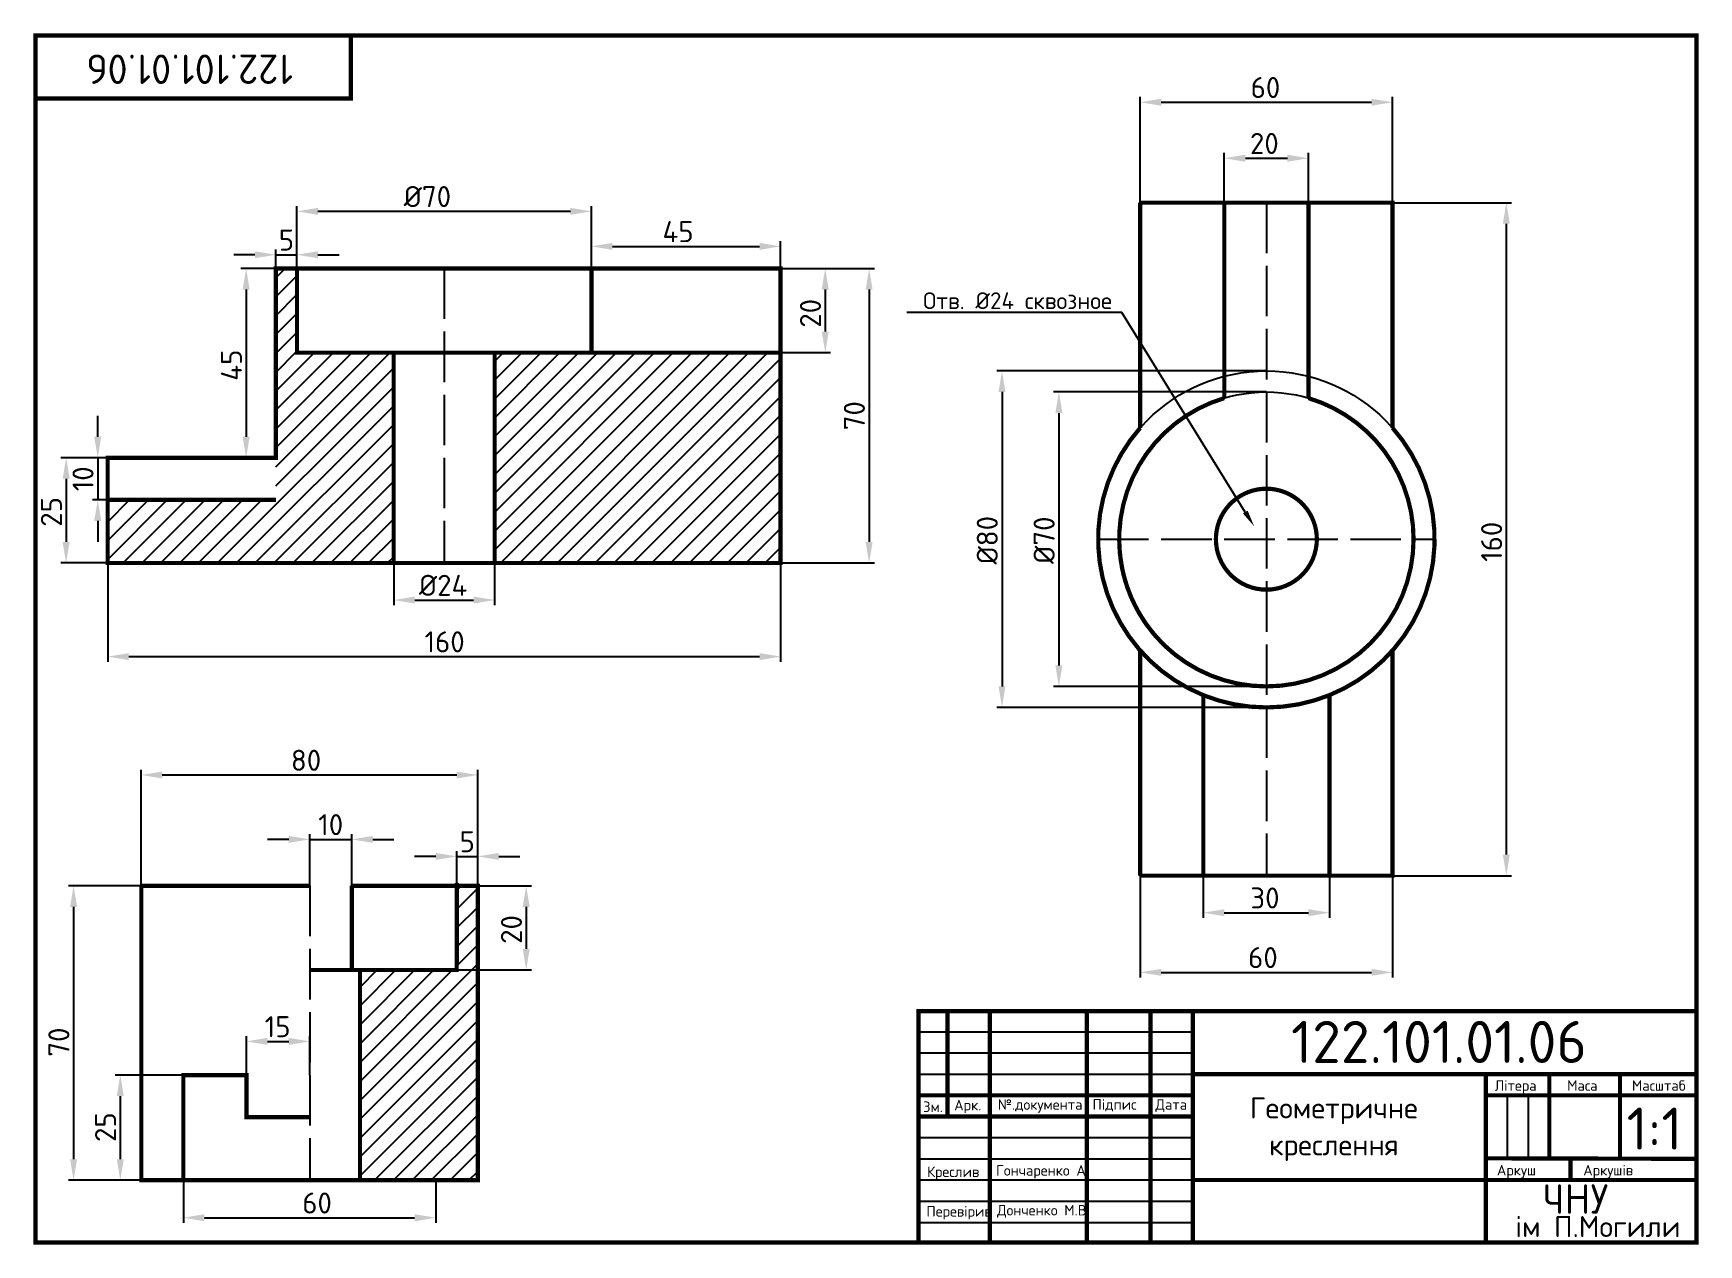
# Model space of a CAD drawing. Header units: millimetres. Extents: x 20 to 416, y 4 to 292.
import ezdxf
from ezdxf import colors
from ezdxf.entities.mleader import LeaderData, LeaderLine
from ezdxf.enums import TextEntityAlignment as Align
from ezdxf.math import Vec2, Vec3

# ---------------------------------------------------------------- set-up
doc = ezdxf.new("R2010")
doc.units = ezdxf.units.MM
doc.header["$PDMODE"] = 34
doc.header["$PDSIZE"] = -3
doc.linetypes.add('ACAD_ISO02W100', pattern=[15, 12, -3])
doc.linetypes.add('ACAD_ISO10W100', pattern=[18, 12, -3, 0, -3])
for name, color, linetype in [('Контур', 7, 'Continuous'), ('Осьові', 1, 'ACAD_ISO10W100'), ('Побудова', 6, 'Continuous'), ('Розміри', 5, 'Continuous')]:
    doc.layers.add(name, color=color, linetype=linetype)
doc.styles.get("Standard").update_dxf_attribs({"font": 'isocpeur.ttf'})
doc.dimstyles.new('ESKD_', dxfattribs={"dimtxt": 5, "dimasz": 5, "dimexe": 1.25, "dimexo": 0, "dimgap": 1, "dimtad": 1, "dimtoh": 1, "dimdec": 1, "dimtxsty": 'Standard', "dimcen": 2.5, "dimclrd": 256, "dimclre": 256, "dimclrt": 256, "dimadec": 0, "dimazin": 0, "dimtfac": 1, "dimtdec": 1, "dimtmove": 0, "dimatfit": 3, "dimfxl": 1, "dimtfillclr": 256, "dimlwd": -1, "dimlwe": -1, "dimarcsym": 0})

# ---------------------------------------------------------------- blocks, each defined once
blk = doc.blocks.new('*D2')
at = {"layer": 'Defpoints', "color": 0, "transparency": 16777216}
for p in [(55.18, 19.82), (115.18, 19.82), (115.18, 10.91)]:
    blk.add_point(p, dxfattribs=at)
at = {"layer": 'Розміри', "transparency": 16777216}
for p, q in [((55.18, 19.82), (55.18, 9.66)), ((115.18, 19.82), (115.18, 9.66)), ((60.18, 10.91), (110.18, 10.91))]:
    blk.add_line(p, q, dxfattribs=at)
for points in [[(60.18, 11.74), (60.18, 10.07), (55.18, 10.91)], [(110.18, 11.74), (110.18, 10.07), (115.18, 10.91)]]:
    blk.add_solid(points, dxfattribs=at)
at = {"layer": 'Розміри', "transparency": 16777216, "insert": (86.97, 14.41), "char_height": 5, "attachment_point": 5}
blk.add_mtext('60', dxfattribs=at)
blk = doc.blocks.new('*D3')
at = {"layer": 'Defpoints', "color": 0, "linetype": 'ACAD_ISO02W100', "transparency": 16777216}
for p in [(125.18, 116.17), (45.18, 89.82), (125.18, 89.82)]:
    blk.add_point(p, dxfattribs=at)
at = {"layer": 'Розміри', "transparency": 16777216}
for p, q in [((45.18, 89.82), (45.18, 117.42)), ((50.18, 116.17), (120.18, 116.17)), ((125.18, 89.82), (125.18, 117.42))]:
    blk.add_line(p, q, dxfattribs=at)
at = {"layer": 'Розміри', "linetype": 'ACAD_ISO02W100', "transparency": 16777216}
for points in [[(50.18, 117), (50.18, 115.33), (45.18, 116.17)], [(120.18, 117), (120.18, 115.33), (125.18, 116.17)]]:
    blk.add_solid(points, dxfattribs=at)
at = {"layer": 'Розміри', "linetype": 'ACAD_ISO02W100', "transparency": 16777216, "insert": (84.35, 119.67), "char_height": 5, "attachment_point": 5}
blk.add_mtext('80', dxfattribs=at)
blk = doc.blocks.new('*D5')
at = {"layer": 'Defpoints', "color": 0, "linetype": 'ACAD_ISO02W100', "transparency": 16777216}
for p in [(45.18, 89.82), (29.08, 19.82), (45.18, 19.82)]:
    blk.add_point(p, dxfattribs=at)
at = {"layer": 'Розміри', "transparency": 16777216}
for p, q in [((45.18, 89.82), (27.83, 89.82)), ((29.08, 84.82), (29.08, 24.82)), ((45.18, 19.82), (27.83, 19.82))]:
    blk.add_line(p, q, dxfattribs=at)
at = {"layer": 'Розміри', "linetype": 'ACAD_ISO02W100', "transparency": 16777216}
for points in [[(28.24, 84.82), (29.91, 84.82), (29.08, 89.82)], [(28.24, 24.82), (29.91, 24.82), (29.08, 19.82)]]:
    blk.add_solid(points, dxfattribs=at)
at = {"layer": 'Розміри', "linetype": 'ACAD_ISO02W100', "transparency": 16777216, "insert": (25.58, 52.66), "char_height": 5, "attachment_point": 5, "rotation": 90}
blk.add_mtext('70', dxfattribs=at)
blk = doc.blocks.new('*D6')
at = {"layer": 'Defpoints', "color": 0, "linetype": 'ACAD_ISO02W100', "transparency": 16777216}
for p in [(55.18, 44.82), (40.18, 19.82), (55.18, 19.82)]:
    blk.add_point(p, dxfattribs=at)
at = {"layer": 'Розміри', "transparency": 16777216}
for p, q in [((55.18, 44.82), (38.93, 44.82)), ((40.18, 39.82), (40.18, 24.82)), ((55.18, 19.82), (38.93, 19.82))]:
    blk.add_line(p, q, dxfattribs=at)
at = {"layer": 'Розміри', "linetype": 'ACAD_ISO02W100', "transparency": 16777216}
for points in [[(39.34, 39.82), (41.01, 39.82), (40.18, 44.82)], [(39.34, 24.82), (41.01, 24.82), (40.18, 19.82)]]:
    blk.add_solid(points, dxfattribs=at)
at = {"layer": 'Розміри', "linetype": 'ACAD_ISO02W100', "transparency": 16777216, "insert": (36.68, 32.44), "char_height": 5, "attachment_point": 5, "rotation": 90}
blk.add_mtext('25', dxfattribs=at)
blk = doc.blocks.new('*D8')
at = {"layer": 'Defpoints', "color": 0, "linetype": 'ACAD_ISO02W100', "transparency": 16777216}
for p in [(125.18, 96.81), (120.18, 89.82), (125.18, 89.82)]:
    blk.add_point(p, dxfattribs=at)
at = {"layer": 'Розміри', "transparency": 16777216}
for p, q in [((115.18, 96.81), (110.18, 96.81)), ((120.18, 89.82), (120.18, 98.06)), ((120.18, 96.81), (125.18, 96.81)), ((125.18, 89.82), (125.18, 98.06)), ((130.18, 96.81), (135.18, 96.81))]:
    blk.add_line(p, q, dxfattribs=at)
at = {"layer": 'Розміри', "linetype": 'ACAD_ISO02W100', "transparency": 16777216}
for points in [[(115.18, 97.64), (115.18, 95.98), (120.18, 96.81)], [(130.18, 97.64), (130.18, 95.98), (125.18, 96.81)]]:
    blk.add_solid(points, dxfattribs=at)
at = {"layer": 'Розміри', "linetype": 'ACAD_ISO02W100', "transparency": 16777216, "insert": (122.68, 100.31), "char_height": 5, "attachment_point": 5}
blk.add_mtext('5', dxfattribs=at)
blk = doc.blocks.new('*D9')
at = {"layer": 'Defpoints', "color": 0, "linetype": 'ACAD_ISO02W100', "transparency": 16777216}
for p in [(85.22, 52.83), (70.18, 44.82), (85.22, 44.82)]:
    blk.add_point(p, dxfattribs=at)
at = {"layer": 'Розміри', "transparency": 16777216}
for p, q in [((70.18, 44.82), (70.18, 54.08)), ((75.18, 52.83), (80.22, 52.83)), ((85.22, 44.82), (85.22, 54.08))]:
    blk.add_line(p, q, dxfattribs=at)
at = {"layer": 'Розміри', "linetype": 'ACAD_ISO02W100', "transparency": 16777216}
for points in [[(75.18, 53.67), (75.18, 52), (70.18, 52.83)], [(80.22, 53.67), (80.22, 52), (85.22, 52.83)]]:
    blk.add_solid(points, dxfattribs=at)
at = {"layer": 'Розміри', "linetype": 'ACAD_ISO02W100', "transparency": 16777216, "insert": (77.59, 56.33), "char_height": 5, "attachment_point": 5}
blk.add_mtext('15', dxfattribs=at)
blk = doc.blocks.new('*D10')
at = {"layer": 'Defpoints', "color": 0, "transparency": 16777216}
for p in [(282.7, 92.23), (342.7, 92.23), (342.7, 69.25)]:
    blk.add_point(p, dxfattribs=at)
at = {"layer": 'Розміри', "transparency": 16777216}
for p, q in [((282.7, 92.23), (282.7, 68)), ((342.7, 92.23), (342.7, 68)), ((287.7, 69.25), (337.7, 69.25))]:
    blk.add_line(p, q, dxfattribs=at)
for points in [[(287.7, 70.08), (287.7, 68.42), (282.7, 69.25)], [(337.7, 70.08), (337.7, 68.42), (342.7, 69.25)]]:
    blk.add_solid(points, dxfattribs=at)
at = {"layer": 'Розміри', "transparency": 16777216, "insert": (311.88, 72.75), "char_height": 5, "attachment_point": 5}
blk.add_mtext('60', dxfattribs=at)
blk = doc.blocks.new('*D11')
at = {"layer": 'Defpoints', "color": 0, "transparency": 16777216}
for p in [(297.7, 92.23), (327.7, 92.23), (327.7, 83.43)]:
    blk.add_point(p, dxfattribs=at)
at = {"layer": 'Розміри', "transparency": 16777216}
for p, q in [((297.7, 92.23), (297.7, 82.18)), ((327.7, 92.23), (327.7, 82.18)), ((302.7, 83.43), (322.7, 83.43))]:
    blk.add_line(p, q, dxfattribs=at)
for points in [[(302.7, 84.27), (302.7, 82.6), (297.7, 83.43)], [(322.7, 84.27), (322.7, 82.6), (327.7, 83.43)]]:
    blk.add_solid(points, dxfattribs=at)
at = {"layer": 'Розміри', "transparency": 16777216, "insert": (312.36, 86.93), "char_height": 5, "attachment_point": 5}
blk.add_mtext('30', dxfattribs=at)
blk = doc.blocks.new('*D12')
at = {"layer": 'Defpoints', "color": 0, "transparency": 16777216}
for p in [(342.7, 252.23), (342.7, 92.23), (369.76, 92.23)]:
    blk.add_point(p, dxfattribs=at)
at = {"layer": 'Розміри', "transparency": 16777216}
for p, q in [((342.7, 252.23), (371.01, 252.23)), ((369.76, 247.23), (369.76, 97.23)), ((342.7, 92.23), (371.01, 92.23))]:
    blk.add_line(p, q, dxfattribs=at)
for points in [[(368.93, 247.23), (370.6, 247.23), (369.76, 252.23)], [(368.93, 97.23), (370.6, 97.23), (369.76, 92.23)]]:
    blk.add_solid(points, dxfattribs=at)
at = {"layer": 'Розміри', "transparency": 16777216, "insert": (366.26, 171.6), "char_height": 5, "attachment_point": 5, "rotation": 90}
blk.add_mtext('160', dxfattribs=at)
blk = doc.blocks.new('*D17')
at = {"layer": 'Defpoints', "color": 0, "transparency": 16777216}
for p in [(95.22, 100.86), (85.22, 89.82), (95.22, 89.82)]:
    blk.add_point(p, dxfattribs=at)
at = {"layer": 'Розміри', "transparency": 16777216}
for p, q in [((80.22, 100.86), (75.22, 100.86)), ((85.22, 89.82), (85.22, 102.11)), ((85.22, 100.86), (95.22, 100.86)), ((95.22, 89.82), (95.22, 102.11)), ((100.22, 100.86), (105.22, 100.86))]:
    blk.add_line(p, q, dxfattribs=at)
for points in [[(80.22, 101.69), (80.22, 100.03), (85.22, 100.86)], [(100.22, 101.69), (100.22, 100.03), (95.22, 100.86)]]:
    blk.add_solid(points, dxfattribs=at)
at = {"layer": 'Розміри', "transparency": 16777216, "insert": (90.22, 104.36), "char_height": 5, "attachment_point": 5}
blk.add_mtext('10', dxfattribs=at)
blk = doc.blocks.new('*D19')
at = {"layer": 'Defpoints', "color": 0, "transparency": 16777216}
for p in [(312.7, 207.23), (263.36, 137.23), (312.7, 137.23)]:
    blk.add_point(p, dxfattribs=at)
at = {"layer": 'Розміри', "transparency": 16777216}
for p, q in [((312.7, 207.23), (262.11, 207.23)), ((263.36, 202.23), (263.36, 142.23)), ((312.7, 137.23), (262.11, 137.23))]:
    blk.add_line(p, q, dxfattribs=at)
for points in [[(262.53, 202.23), (264.2, 202.23), (263.36, 207.23)], [(262.53, 142.23), (264.2, 142.23), (263.36, 137.23)]]:
    blk.add_solid(points, dxfattribs=at)
at = {"layer": 'Розміри', "transparency": 16777216, "insert": (259.86, 171.99), "char_height": 5, "attachment_point": 5, "rotation": 90}
blk.add_mtext('%%c70', dxfattribs=at)
blk = doc.blocks.new('*D20')
at = {"layer": 'Defpoints', "color": 0, "transparency": 16777216}
for p in [(312.7, 212.23), (249.84, 132.23), (312.7, 132.23)]:
    blk.add_point(p, dxfattribs=at)
at = {"layer": 'Розміри', "transparency": 16777216}
for p, q in [((312.7, 212.23), (248.59, 212.23)), ((249.84, 207.23), (249.84, 137.23)), ((312.7, 132.23), (248.59, 132.23))]:
    blk.add_line(p, q, dxfattribs=at)
for points in [[(249.01, 207.23), (250.67, 207.23), (249.84, 212.23)], [(249.01, 137.23), (250.67, 137.23), (249.84, 132.23)]]:
    blk.add_solid(points, dxfattribs=at)
at = {"layer": 'Розміри', "transparency": 16777216, "insert": (246.34, 171.99), "char_height": 5, "attachment_point": 5, "rotation": 90}
blk.add_mtext('%%c80', dxfattribs=at)
blk = doc.blocks.new('*D21')
at = {"layer": 'Defpoints', "color": 0, "transparency": 16777216}
for p in [(342.7, 276.11), (282.7, 252.23), (342.7, 252.23)]:
    blk.add_point(p, dxfattribs=at)
at = {"layer": 'Розміри', "transparency": 16777216}
for p, q in [((282.7, 252.23), (282.7, 277.36)), ((342.7, 252.23), (342.7, 277.36)), ((287.7, 276.11), (337.7, 276.11))]:
    blk.add_line(p, q, dxfattribs=at)
for points in [[(287.7, 276.94), (287.7, 275.27), (282.7, 276.11)], [(337.7, 276.94), (337.7, 275.27), (342.7, 276.11)]]:
    blk.add_solid(points, dxfattribs=at)
at = {"layer": 'Розміри', "transparency": 16777216, "insert": (312.48, 279.61), "char_height": 5, "attachment_point": 5}
blk.add_mtext('60', dxfattribs=at)
blk = doc.blocks.new('*D22')
at = {"layer": 'Defpoints', "color": 0, "transparency": 16777216}
for p in [(322.7, 262.8), (302.7, 252.23), (322.7, 252.23)]:
    blk.add_point(p, dxfattribs=at)
at = {"layer": 'Розміри', "transparency": 16777216}
for p, q in [((302.7, 252.23), (302.7, 264.05)), ((307.7, 262.8), (317.7, 262.8)), ((322.7, 252.23), (322.7, 264.05))]:
    blk.add_line(p, q, dxfattribs=at)
for points in [[(307.7, 263.63), (307.7, 261.96), (302.7, 262.8)], [(317.7, 263.63), (317.7, 261.96), (322.7, 262.8)]]:
    blk.add_solid(points, dxfattribs=at)
at = {"layer": 'Розміри', "transparency": 16777216, "insert": (312.22, 266.3), "char_height": 5, "attachment_point": 5}
blk.add_mtext('20', dxfattribs=at)
blk = doc.blocks.new('*D23')
at = {"layer": 'Defpoints', "color": 0, "transparency": 16777216}
for p in [(37.19, 191.58), (27.3, 166.58), (37.19, 166.58)]:
    blk.add_point(p, dxfattribs=at)
at = {"layer": 'Розміри', "transparency": 16777216}
for p, q in [((37.19, 191.58), (26.05, 191.58)), ((27.3, 186.58), (27.3, 171.58)), ((37.19, 166.58), (26.05, 166.58))]:
    blk.add_line(p, q, dxfattribs=at)
for points in [[(26.47, 186.58), (28.14, 186.58), (27.3, 191.58)], [(26.47, 171.58), (28.14, 171.58), (27.3, 166.58)]]:
    blk.add_solid(points, dxfattribs=at)
at = {"layer": 'Розміри', "transparency": 16777216, "insert": (23.8, 178.72), "char_height": 5, "attachment_point": 5, "rotation": 90}
blk.add_mtext('25', dxfattribs=at)
blk = doc.blocks.new('*D24')
at = {"layer": 'Defpoints', "color": 0, "transparency": 16777216}
for p in [(37.19, 191.58), (34.82, 181.58), (37.19, 181.58)]:
    blk.add_point(p, dxfattribs=at)
at = {"layer": 'Розміри', "transparency": 16777216}
for p, q in [((34.82, 196.58), (34.82, 201.58)), ((37.19, 191.58), (33.57, 191.58)), ((34.82, 191.58), (34.82, 181.58)), ((37.19, 181.58), (33.57, 181.58)), ((34.82, 176.58), (34.82, 171.58))]:
    blk.add_line(p, q, dxfattribs=at)
for points in [[(33.98, 196.58), (35.65, 196.58), (34.82, 191.58)], [(33.98, 176.58), (35.65, 176.58), (34.82, 181.58)]]:
    blk.add_solid(points, dxfattribs=at)
at = {"layer": 'Розміри', "transparency": 16777216, "insert": (31.32, 186.58), "char_height": 5, "attachment_point": 5, "rotation": 90}
blk.add_mtext('10', dxfattribs=at)
blk = doc.blocks.new('*D25')
at = {"layer": 'Defpoints', "color": 0, "transparency": 16777216}
for p in [(37.19, 166.58), (197.19, 166.58), (197.19, 144.32)]:
    blk.add_point(p, dxfattribs=at)
at = {"layer": 'Розміри', "transparency": 16777216}
for p, q in [((37.19, 166.58), (37.19, 143.07)), ((197.19, 166.58), (197.19, 143.07)), ((42.19, 144.32), (192.19, 144.32))]:
    blk.add_line(p, q, dxfattribs=at)
for points in [[(42.19, 145.15), (42.19, 143.48), (37.19, 144.32)], [(192.19, 145.15), (192.19, 143.48), (197.19, 144.32)]]:
    blk.add_solid(points, dxfattribs=at)
at = {"layer": 'Розміри', "transparency": 16777216, "insert": (117.3, 147.82), "char_height": 5, "attachment_point": 5}
blk.add_mtext('160', dxfattribs=at)
blk = doc.blocks.new('*D26')
at = {"layer": 'Defpoints', "color": 0, "transparency": 16777216}
for p in [(105.19, 166.58), (129.19, 166.58), (129.19, 157.76)]:
    blk.add_point(p, dxfattribs=at)
at = {"layer": 'Розміри', "transparency": 16777216}
for p, q in [((105.19, 166.58), (105.19, 156.51)), ((129.19, 166.58), (129.19, 156.51)), ((110.19, 157.76), (124.19, 157.76))]:
    blk.add_line(p, q, dxfattribs=at)
for points in [[(110.19, 158.59), (110.19, 156.92), (105.19, 157.76)], [(124.19, 158.59), (124.19, 156.92), (129.19, 157.76)]]:
    blk.add_solid(points, dxfattribs=at)
at = {"layer": 'Розміри', "transparency": 16777216, "insert": (116.95, 161.26), "char_height": 5, "attachment_point": 5}
blk.add_mtext('%%c24', dxfattribs=at)
blk = doc.blocks.new('*D27')
at = {"layer": 'Defpoints', "color": 0, "transparency": 16777216}
for p in [(197.19, 236.58), (197.19, 166.58), (218.24, 166.58)]:
    blk.add_point(p, dxfattribs=at)
at = {"layer": 'Розміри', "transparency": 16777216}
for p, q in [((197.19, 236.58), (219.49, 236.58)), ((218.24, 231.58), (218.24, 171.58)), ((197.19, 166.58), (219.49, 166.58))]:
    blk.add_line(p, q, dxfattribs=at)
for points in [[(217.41, 231.58), (219.07, 231.58), (218.24, 236.58)], [(217.41, 171.58), (219.07, 171.58), (218.24, 166.58)]]:
    blk.add_solid(points, dxfattribs=at)
at = {"layer": 'Розміри', "transparency": 16777216, "insert": (214.74, 201.58), "char_height": 5, "attachment_point": 5, "rotation": 90}
blk.add_mtext('70', dxfattribs=at)
blk = doc.blocks.new('*D28')
at = {"layer": 'Defpoints', "color": 0, "transparency": 16777216}
for p in [(77.19, 236.58), (70.1, 191.58), (77.19, 191.58)]:
    blk.add_point(p, dxfattribs=at)
at = {"layer": 'Розміри', "transparency": 16777216}
for p, q in [((77.19, 236.58), (68.85, 236.58)), ((70.1, 231.58), (70.1, 196.58)), ((77.19, 191.58), (68.85, 191.58))]:
    blk.add_line(p, q, dxfattribs=at)
for points in [[(69.27, 231.58), (70.94, 231.58), (70.1, 236.58)], [(69.27, 196.58), (70.94, 196.58), (70.1, 191.58)]]:
    blk.add_solid(points, dxfattribs=at)
at = {"layer": 'Розміри', "transparency": 16777216, "insert": (66.6, 213.6), "char_height": 5, "attachment_point": 5, "rotation": 90}
blk.add_mtext('45', dxfattribs=at)
blk = doc.blocks.new('*D29')
at = {"layer": 'Defpoints', "color": 0, "transparency": 16777216}
for p in [(82.19, 239.85), (77.19, 236.58), (82.19, 236.58)]:
    blk.add_point(p, dxfattribs=at)
at = {"layer": 'Розміри', "transparency": 16777216}
for p, q in [((72.19, 239.85), (67.19, 239.85)), ((77.19, 236.58), (77.19, 241.1)), ((77.19, 239.85), (82.19, 239.85)), ((82.19, 236.58), (82.19, 241.1)), ((87.19, 239.85), (92.19, 239.85))]:
    blk.add_line(p, q, dxfattribs=at)
for points in [[(72.19, 240.69), (72.19, 239.02), (77.19, 239.85)], [(87.19, 240.69), (87.19, 239.02), (82.19, 239.85)]]:
    blk.add_solid(points, dxfattribs=at)
at = {"layer": 'Розміри', "transparency": 16777216, "insert": (79.69, 243.35), "char_height": 5, "attachment_point": 5}
blk.add_mtext('5', dxfattribs=at)
blk = doc.blocks.new('*D31')
at = {"layer": 'Defpoints', "color": 0, "transparency": 16777216}
for p in [(197.19, 241.85), (152.21, 236.58), (197.19, 236.58)]:
    blk.add_point(p, dxfattribs=at)
at = {"layer": 'Розміри', "transparency": 16777216}
for p, q in [((152.21, 236.58), (152.21, 243.1)), ((157.21, 241.85), (192.19, 241.85)), ((197.19, 236.58), (197.19, 243.1))]:
    blk.add_line(p, q, dxfattribs=at)
for points in [[(157.21, 242.68), (157.21, 241.01), (152.21, 241.85)], [(192.19, 242.68), (192.19, 241.01), (197.19, 241.85)]]:
    blk.add_solid(points, dxfattribs=at)
at = {"layer": 'Розміри', "transparency": 16777216, "insert": (172.81, 245.35), "char_height": 5, "attachment_point": 5}
blk.add_mtext('45', dxfattribs=at)
blk = doc.blocks.new('*D32')
at = {"layer": 'Defpoints', "color": 0, "transparency": 16777216}
for p in [(152.21, 250.18), (82.19, 236.58), (152.21, 236.58)]:
    blk.add_point(p, dxfattribs=at)
at = {"layer": 'Розміри', "transparency": 16777216}
for p, q in [((82.19, 236.58), (82.19, 251.43)), ((87.19, 250.18), (147.21, 250.18)), ((152.21, 236.58), (152.21, 251.43))]:
    blk.add_line(p, q, dxfattribs=at)
for points in [[(87.19, 251.01), (87.19, 249.35), (82.19, 250.18)], [(147.21, 251.01), (147.21, 249.35), (152.21, 250.18)]]:
    blk.add_solid(points, dxfattribs=at)
at = {"layer": 'Розміри', "transparency": 16777216, "insert": (113.21, 253.68), "char_height": 5, "attachment_point": 5}
blk.add_mtext('%%c70', dxfattribs=at)
blk = doc.blocks.new('*D33')
at = {"layer": 'Defpoints', "color": 0, "transparency": 16777216}
for p in [(197.19, 236.58), (197.19, 216.58), (207.8, 216.58)]:
    blk.add_point(p, dxfattribs=at)
at = {"layer": 'Розміри', "transparency": 16777216}
for p, q in [((197.19, 236.58), (209.05, 236.58)), ((207.8, 231.58), (207.8, 221.58)), ((197.19, 216.58), (209.05, 216.58))]:
    blk.add_line(p, q, dxfattribs=at)
for points in [[(206.97, 231.58), (208.64, 231.58), (207.8, 236.58)], [(206.97, 221.58), (208.64, 221.58), (207.8, 216.58)]]:
    blk.add_solid(points, dxfattribs=at)
at = {"layer": 'Розміри', "transparency": 16777216, "insert": (204.3, 225.93), "char_height": 5, "attachment_point": 5, "rotation": 90}
blk.add_mtext('20', dxfattribs=at)
blk = doc.blocks.new('*D34')
at = {"layer": 'Defpoints', "color": 0, "transparency": 16777216}
for p in [(120.18, 89.82), (120.18, 69.82), (136.7, 69.82)]:
    blk.add_point(p, dxfattribs=at)
at = {"layer": 'Розміри', "transparency": 16777216}
for p, q in [((120.18, 89.82), (137.95, 89.82)), ((136.7, 84.82), (136.7, 74.82)), ((120.18, 69.82), (137.95, 69.82))]:
    blk.add_line(p, q, dxfattribs=at)
for points in [[(135.87, 84.82), (137.53, 84.82), (136.7, 89.82)], [(135.87, 74.82), (137.53, 74.82), (136.7, 69.82)]]:
    blk.add_solid(points, dxfattribs=at)
at = {"layer": 'Розміри', "transparency": 16777216, "insert": (133.2, 79.44), "char_height": 5, "attachment_point": 5, "rotation": 90}
blk.add_mtext('20', dxfattribs=at)

msp = doc.modelspace()

# ---------------------------------------------------------------- hatches: boundary and pattern name
at = {"layer": 'Контур'}
h = msp.add_hatch(dxfattribs=at)
h.set_pattern_fill('ANSI31', color=256)
h.paths.add_polyline_path([(77.19, 181.58), (37.19, 181.58), (37.19, 166.58), (77.19, 166.58)])
h.paths.add_polyline_path([(105.19, 216.58), (82.19, 216.58), (82.19, 236.58), (77.19, 236.58), (77.19, 191.58), (77.19, 166.58), (105.19, 166.58)])
h = msp.add_hatch(dxfattribs=at)
h.set_pattern_fill('ANSI31', color=256)
h.paths.add_polyline_path([(197.19, 216.58), (152.21, 216.58), (129.19, 216.58), (129.19, 166.58), (197.19, 166.58)])
h = msp.add_hatch(dxfattribs=at)
h.set_pattern_fill('ANSI31', color=256)
h.paths.add_polyline_path([(125.18, 89.82), (120.23, 89.82), (120.18, 69.82), (97.19, 69.82), (97.19, 19.82), (125.18, 19.82)])

# ---------------------------------------------------------------- linework, layer by layer
for p, q in [((236.86, 60), (236.86, 34.98)), ((246.94, 60), (246.94, 5)), ((270.02, 60), (270.02, 5)), ((285.13, 60), (285.13, 5)), ((295.21, 60), (295.21, 5)), ((230, 55.12), (295.21, 55.12)), ((230, 50.09), (295.21, 50.09)), ((230, 45.05), (295.21, 45.05)), ((415, 45.05), (295.21, 45.05)), ((364.88, 45.05), (364.88, 5)), ((379.99, 45.05), (379.99, 24.91)), ((396.78, 45.05), (396.78, 24.91)), ((230, 40.02), (295.21, 40.02)), ((415, 40.02), (364.88, 40.02)), ((369.92, 40.02), (369.92, 24.91)), ((374.96, 40.02), (374.96, 24.91)), ((230, 34.98), (295.21, 34.98)), ((230, 29.95), (295.21, 29.95)), ((230, 24.91), (295.21, 24.91)), ((415, 24.91), (364.88, 24.91)), ((385.03, 19.88), (385.03, 24.91)), ((396.78, 24.91), (396.78, 24.91)), ((230, 19.88), (295.21, 19.88)), ((415, 19.88), (295.21, 19.88)), ((230, 14.85), (295.21, 14.85)), ((230, 9.81), (295.21, 9.81))]:
    msp.add_line(p, q, dxfattribs=at)
at = {"layer": 'Контур', "const_width": 1}
for points in [[(20, 5), (415, 5), (415, 292), (20, 292)], [(20, 277), (95, 277), (95, 292), (20, 292)]]:
    msp.add_lwpolyline(points, close=True, dxfattribs=at)
for points in [[(282.7, 252.23), (342.7, 252.23), (342.7, 198.69)], [(282.7, 252.23), (282.7, 198.69)], [(302.7, 252.23), (302.7, 205.77)], [(322.7, 252.23), (322.7, 205.77)], [(77.19, 191.58), (37.19, 191.58), (37.19, 166.58), (197.19, 166.58), (197.19, 236.58), (77.19, 236.58), (77.19, 191.58)], [(82.19, 236.58), (82.19, 216.58), (152.21, 216.58), (152.21, 236.58)], [(105.19, 216.58), (105.19, 166.58)], [(129.19, 216.58), (129.19, 166.58)], [(152.21, 216.58), (197.19, 216.58)], [(37.19, 181.58), (77.19, 181.58)], [(282.7, 92.23), (342.7, 92.23), (342.7, 145.77)], [(282.7, 92.23), (282.7, 145.77)], [(297.7, 135.15), (297.7, 92.23), (327.7, 92.23), (327.7, 135.15)], [(45.18, 89.82), (45.18, 19.82), (55.18, 19.82), (55.18, 44.82), (70.18, 44.82), (70.18, 34.82), (85.18, 34.82)], [(45.18, 89.82), (85.22, 89.82)], [(95.22, 89.82), (125.18, 89.82), (125.18, 19.82), (55.18, 19.82)], [(95.22, 89.82), (95.22, 69.82), (120.18, 69.82), (120.23, 90.5)], [(95.22, 69.82), (85.22, 69.82)], [(97.19, 69.82), (97.19, 19.82)], [(415, 5), (415, 60), (230, 60), (230, 5)], [(236.86, 34.98), (236.86, 60)], [(246.94, 5), (246.94, 60)], [(270.02, 5), (270.02, 60)], [(285.13, 5), (285.13, 60)], [(295.21, 5), (295.21, 60)], [(295.21, 45.05), (415, 45.05)], [(364.88, 5), (364.88, 45.05)], [(379.99, 24.91), (379.99, 45.05)], [(396.78, 24.95), (396.78, 45.05)], [(230, 40.02), (295.21, 40.02)], [(415, 40.02), (364.88, 40.02)], [(230, 34.98), (295.21, 34.98)], [(364.88, 25.03), (415, 24.91)], [(385.03, 19.88), (385.03, 24.91)], [(295.21, 19.88), (415, 19.88)]]:
    msp.add_lwpolyline(points, dxfattribs=at)
for points in [[(277.7, 172.23, 1), (347.7, 172.23, 0.331679), (322.7, 205.77, 1.341641)], [(312.7, 137.23, -0.864689), (302.7, 205.77, 0.149874)], [(297.7, 135.15, -0.517163), (282.7, 198.69, -0.310456)], [(327.7, 135.15, 0.517163), (342.7, 198.69, -0.838906)], [(300.7, 172.23, 1), (324.7, 172.23, 0.414214), (312.7, 184.23, 0.414214), (300.7, 172.23, 1.676466)], [(297.7, 135.15, 0.194601), (327.7, 135.15, 1.741794)]]:
    msp.add_lwpolyline(points, format="xyb", dxfattribs=at)
at = {"layer": 'Осьові', "linetype": 'ACAD_ISO02W100'}
for p, q in [((312.7, 252.23), (312.7, 92.23)), ((117.19, 236.58), (117.19, 166.58)), ((272.7, 172.23), (352.7, 172.23)), ((85.22, 89.82), (85.22, 19.82))]:
    msp.add_line(p, q, dxfattribs=at)
at = {"layer": 'Побудова'}
for p, q in [((312.7, 252.23), (282.7, 252.23)), ((282.7, 252.23), (342.7, 252.23)), ((282.7, 198.69), (282.7, 252.23)), ((312.7, 252.23), (302.7, 252.23)), ((302.7, 252.23), (302.7, 205.77)), ((322.7, 205.77), (322.7, 252.23)), ((342.7, 252.23), (342.7, 198.69)), ((77.19, 191.58), (77.19, 236.58)), ((77.19, 236.58), (197.19, 236.58)), ((77.19, 236.58), (77.19, 236.58)), ((77.19, 236.58), (82.19, 236.58)), ((82.19, 236.58), (82.19, 216.58)), ((152.21, 216.58), (152.21, 236.58)), ((197.19, 166.58), (197.19, 236.58)), ((82.19, 216.58), (152.21, 216.58)), ((105.19, 166.58), (105.19, 216.58)), ((129.19, 166.58), (129.19, 216.58)), ((152.21, 216.58), (197.19, 216.58)), ((37.19, 181.58), (37.19, 191.58)), ((37.19, 191.58), (77.19, 191.58)), ((37.19, 166.58), (37.19, 181.58)), ((37.19, 181.58), (77.19, 181.58)), ((37.19, 166.58), (197.19, 166.58)), ((37.19, 166.58), (77.19, 166.58)), ((77.19, 166.58), (157.19, 166.58)), ((77.19, 166.58), (105.19, 166.58)), ((157.19, 166.58), (129.19, 166.58)), ((157.19, 166.58), (197.19, 166.58)), ((282.7, 92.23), (282.7, 145.77)), ((342.7, 92.23), (342.7, 145.77)), ((297.7, 92.23), (297.7, 135.15)), ((327.7, 92.23), (327.7, 135.15)), ((312.7, 92.23), (282.7, 92.23)), ((282.7, 92.23), (312.7, 92.23)), ((312.7, 92.23), (297.7, 92.23)), ((312.7, 92.23), (342.7, 92.23)), ((312.7, 92.23), (327.7, 92.23)), ((45.18, 89.82), (45.18, 19.82)), ((45.18, 89.82), (85.22, 89.82)), ((95.22, 69.82), (95.22, 89.82)), ((95.22, 89.82), (115.18, 89.82)), ((125.18, 89.82), (115.18, 89.82)), ((120.23, 90.5), (120.18, 69.82)), ((125.18, 19.82), (125.18, 89.82)), ((97.19, 69.82), (85.22, 69.82)), ((85.22, 69.82), (95.22, 69.82)), ((97.19, 19.82), (97.19, 69.82)), ((115.18, 69.82), (97.19, 69.82)), ((55.18, 19.82), (55.18, 44.82)), ((55.18, 44.82), (70.18, 44.82)), ((70.18, 44.82), (70.18, 34.82)), ((70.18, 34.82), (85.18, 34.82)), ((45.18, 19.82), (125.18, 19.82)), ((45.18, 19.82), (55.18, 19.82))]:
    msp.add_line(p, q, dxfattribs=at)
at = {"layer": 'Побудова', "linetype": 'ACAD_ISO02W100'}
for p, q in [((85.22, 89.82), (85.22, 19.82)), ((125.18, 89.82), (120.18, 89.82)), ((120.18, 69.82), (115.18, 69.82))]:
    msp.add_line(p, q, dxfattribs=at)
at = {"layer": 'Побудова'}
for radius in [40, 35, 12]:
    msp.add_circle((312.7, 172.23), radius, dxfattribs=at)

# ---------------------------------------------------------------- texts
at = {"layer": 'Контур'}
msp.add_text('122.101.01.06', height=7, rotation=180, dxfattribs=at).set_placement((81.3, 287.46))
for s, height, p in [('122.101.01.06', 10, (318.58, 47.7)), ('Зм.', 2.5, (231.08, 36.04)), ('Арк.', 2.5, (238.47, 36.45)), ('№.документа', 2.5, (248.85, 36.57)), ('Підпис', 2.5, (271.36, 36.6)), ('Дата', 2.5, (286.32, 36.57)), ('1:1', 10, (398.36, 27.09)), ('Креслив', 2.5, (232, 20.59)), ('Гончаренко А.', 2.5, (248.42, 20.91)), ('Аркушів', 2.5, (388.05, 20.96)), ('ЧНУ', 7, (378.44, 11.86)), ('Перевірив', 2.5, (231.87, 11.18)), ('Донченко М.В.', 2.5, (248.67, 11.44)), ('ім П.Могили', 5, (371.9, 6.31))]:
    msp.add_text(s, height=height, dxfattribs=at).set_placement(p)
for s, height, p in [('Літера', 2.5, (371.97, 41.08)), ('Маса', 2.5, (387.83, 41.08)), ('Масштаб', 2.5, (406.01, 41.08)), ('Геометричне', 5, (328.75, 34.52)), ('креслення', 5, (328.75, 25.73)), ('Аркуш', 2.5, (372.17, 20.96))]:
    msp.add_text(s, height=height, dxfattribs=at).set_placement(p, align=Align.CENTER)

# ---------------------------------------------------------------- dimensions: what is measured, and where the dimension line sits
at = {"layer": 'Розміри'}
for base, p1, p2, picture, middle in [((342.7, 276.11), (282.7, 252.23), (342.7, 252.23), '*D21', (312.48, 276.11)), ((322.7, 262.8), (302.7, 252.23), (322.7, 252.23), '*D22', (312.22, 262.8)), ((82.19, 239.85), (77.19, 236.58), (82.19, 236.58), '*D29', (79.69, 239.85)), ((197.19, 241.85), (152.21, 236.58), (197.19, 236.58), '*D31', (172.81, 241.85)), ((197.19, 144.32), (37.19, 166.58), (197.19, 166.58), '*D25', (117.3, 144.32)), ((95.22, 100.86), (85.22, 89.82), (95.22, 89.82), '*D17', (90.22, 100.86)), ((342.7, 69.25), (282.7, 92.23), (342.7, 92.23), '*D10', (311.88, 69.25)), ((327.7, 83.43), (297.7, 92.23), (327.7, 92.23), '*D11', (312.36, 83.43)), ((115.18, 10.91), (55.18, 19.82), (115.18, 19.82), '*D2', (86.97, 10.91))]:
    dim = msp.add_linear_dim(base=base, p1=p1, p2=p2, dimstyle='ESKD_', dxfattribs=at)
    dim.commit()
    dim.dimension.update_dxf_attribs({"geometry": picture, "text_midpoint": middle, "dimtype": 160})
for base, p1, p2, text, picture, middle in [((152.21, 250.18), (82.19, 236.58), (152.21, 236.58), '%%c70', '*D32', (113.21, 250.18)), ((129.19, 157.76), (105.19, 166.58), (129.19, 166.58), '%%c24', '*D26', (116.95, 157.76))]:
    dim = msp.add_linear_dim(base=base, p1=p1, p2=p2, text=text, dimstyle='ESKD_', dxfattribs=at)
    dim.commit()
    dim.dimension.update_dxf_attribs({"geometry": picture, "text_midpoint": middle, "dimtype": 160})
for base, p1, p2, picture, middle in [((369.76, 92.23), (342.7, 252.23), (342.7, 92.23), '*D12', (369.76, 171.6)), ((70.1, 191.58), (77.19, 236.58), (77.19, 191.58), '*D28', (70.1, 213.6)), ((218.24, 166.58), (197.19, 236.58), (197.19, 166.58), '*D27', (218.24, 201.58)), ((207.8, 216.58), (197.19, 236.58), (197.19, 216.58), '*D33', (207.8, 225.93)), ((34.82, 181.58), (37.19, 191.58), (37.19, 181.58), '*D24', (34.82, 186.58)), ((27.3, 166.58), (37.19, 191.58), (37.19, 166.58), '*D23', (27.3, 178.72)), ((136.7, 69.82), (120.18, 89.82), (120.18, 69.82), '*D34', (136.7, 79.44))]:
    dim = msp.add_linear_dim(base=base, p1=p1, p2=p2, angle=90, dimstyle='ESKD_', dxfattribs=at)
    dim.commit()
    dim.dimension.update_dxf_attribs({"geometry": picture, "text_midpoint": middle, "dimtype": 160})
for base, p1, p2, text, picture, middle in [((249.84, 132.23), (312.7, 212.23), (312.7, 132.23), '%%c80', '*D20', (249.84, 171.99)), ((263.36, 137.23), (312.7, 207.23), (312.7, 137.23), '%%c70', '*D19', (263.36, 171.99))]:
    dim = msp.add_linear_dim(base=base, p1=p1, p2=p2, angle=90, text=text, dimstyle='ESKD_', dxfattribs=at)
    dim.commit()
    dim.dimension.update_dxf_attribs({"geometry": picture, "text_midpoint": middle, "dimtype": 160})
at = {"layer": 'Розміри', "linetype": 'ACAD_ISO02W100'}
for base, p1, p2, picture, middle in [((125.18, 116.17), (45.18, 89.82), (125.18, 89.82), '*D3', (84.35, 116.17)), ((125.18, 96.81), (120.18, 89.82), (125.18, 89.82), '*D8', (122.68, 96.81)), ((85.22, 52.83), (70.18, 44.82), (85.22, 44.82), '*D9', (77.59, 52.83))]:
    dim = msp.add_linear_dim(base=base, p1=p1, p2=p2, dimstyle='ESKD_', dxfattribs=at)
    dim.commit()
    dim.dimension.update_dxf_attribs({"geometry": picture, "text_midpoint": middle, "dimtype": 160})
for base, p1, p2, picture, middle in [((29.08, 19.82), (45.18, 89.82), (45.18, 19.82), '*D5', (29.08, 52.66)), ((40.18, 19.82), (55.18, 44.82), (55.18, 19.82), '*D6', (40.18, 32.44))]:
    dim = msp.add_linear_dim(base=base, p1=p1, p2=p2, angle=90, dimstyle='ESKD_', dxfattribs=at)
    dim.commit()
    dim.dimension.update_dxf_attribs({"geometry": picture, "text_midpoint": middle, "dimtype": 160})

# ---------------------------------------------------------------- leaders
at = {"layer": 'Розміри'}
ml = msp.add_multileader_mtext('Standard', dxfattribs=at)
ml.set_content('Отв. %%C24 сквозное', color=256)
ml.set_leader_properties()
ml.build(insert=Vec2(0, 0))
ml.multileader.update_dxf_attribs({"text_right_attachment_type": 6, "dogleg_length": 0.36})
ctx = ml.context
ctx.base_point, ctx.plane_origin = Vec3(227.8, 228.93), Vec3(309.79, 175.29)
ctx.right_attachment, ctx.text_align_type = 6, 2
notes = []
notes.append((ctx, [(0, (1, 1, 0), (278.36, 226.13), (-1, 0), 0.36, [(0, [(309.79, 175.29)], 0, [])])]))
ctx.mtext.insert, ctx.mtext.width, ctx.mtext.alignment, ctx.mtext.flow_direction = Vec3(276, 230.93), 48.287, 3, 5
for ctx, leaders in notes:
    for number, flags, end, landing, length, lines in leaders:
        leader = LeaderData()
        leader.index, (leader.has_last_leader_line, leader.has_dogleg_vector, leader.attachment_direction) = number, flags
        leader.last_leader_point, leader.dogleg_vector, leader.dogleg_length = Vec3(end), Vec3(landing), length
        for number, points, colour, breaks in lines:
            line = LeaderLine()
            line.index, line.vertices, line.color, line.breaks = number, Vec3.list(points), colors.encode_raw_color(colour), breaks
            leader.lines.append(line)
        ctx.leaders.append(leader)

doc.saveas('drawing.dxf')
